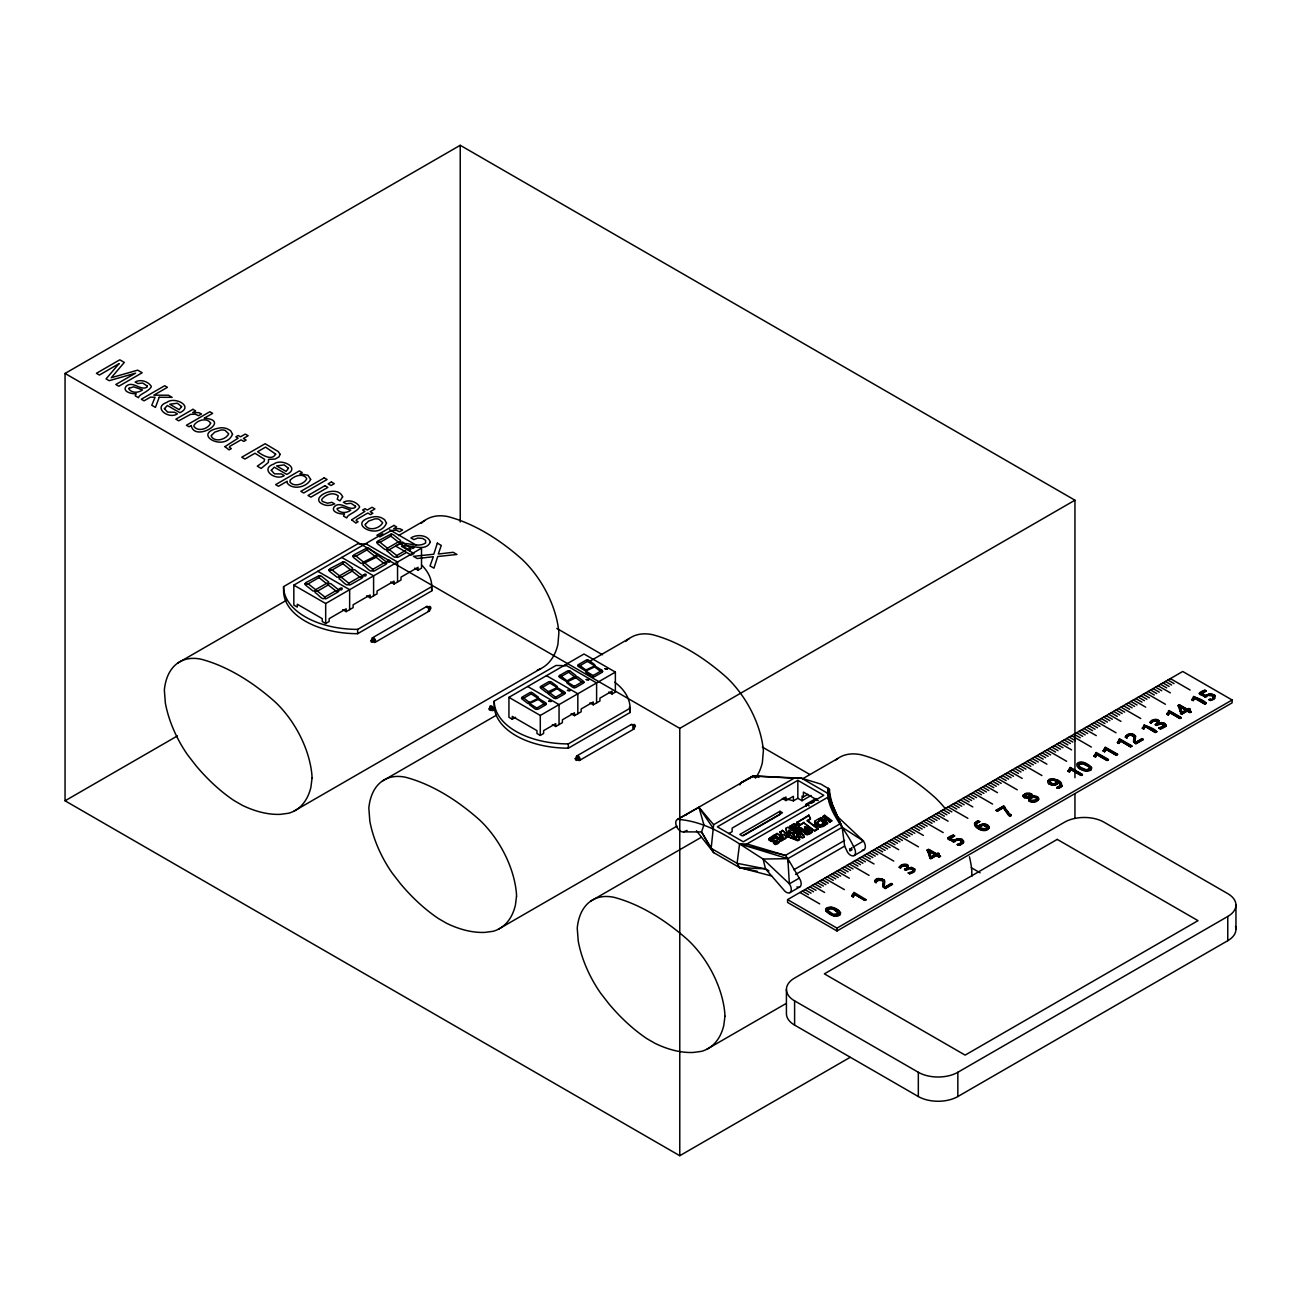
<?xml version="1.0" encoding="UTF-8"?>
<svg xmlns="http://www.w3.org/2000/svg" width="1301" height="1301" viewBox="0 0 1301 1301"><rect width="100%" height="100%" fill="white"/><g stroke="black" fill="none" stroke-linecap="round" stroke-linejoin="round"><path stroke-width="1.5" d="M804.977 830.184L807.417 830.965C811.45 828.818 807.742 834.331 806.539 831.55C799.481 830.233 810.084 826.444 804.977 830.184L807.319 831.632C812.328 830.022 805.547 835.616 804.75 830.949M971.847 876.354L971.782 870.727A75.116 43.372 60 0 0 969.44 856.774M907.171 866.84L906.716 866.157L906.992 867.865M874.63 881.753L876.093 882.875L876.809 880.631L876.126 881.899M1126.877 738.09L1125.414 736.968L1126.877 738.09C1126.032 735.195 1132.228 733.146 1133.903 736.626L1133.561 741.668L1135.887 743.83L1143.205 739.602L1141.985 738.61L1136.082 742.302L1141.985 738.903L1143.205 739.602M849.52 848.935C856.887 847.976 844.772 854.578 851.992 847.52M814.589 823.045L815.353 820.768L818.736 818.736L819.484 821.11C812.686 822.866 822.248 828.135 824.021 823.435L825.68 824.688C822.655 828.721 813.32 826.948 814.946 821.273M1049.5 781.95L1049.842 782.714L1049.5 781.657C1050.379 778.014 1058.152 780.21 1056.493 782.974L1053.338 784.178L1049.842 782.421M838.869 913.562C822.834 920.165 826.346 897.397 838.869 913.855L838.917 913.107M1078.448 764.923L1079.098 766.322L1079.277 763.622L1083.326 763.557L1088.742 766.468L1089.994 768.419M1136.082 742.302L1135.074 741.066L1135.578 736.187L1133.87 734.447L1129.675 733.731L1126.406 735.439M796.407 826.899L795.041 825.924L792.829 827.127L794.277 828.217L796.245 827.078L796.407 825.745L795.122 825.257L792.829 827.127M796.505 825.989L794.277 828.217M808.685 828.704L804.473 826.964L807.384 827.078L809.938 829.973C816.556 832.689 803.156 837.942 804.538 831.453L801.627 830.412L801.823 828.493L794.813 827.859L798.245 831.176L799.725 829.696L804.294 837.031L802.522 838.055L796.635 835.6L802.619 837.389L804.392 836.364M1079.098 766.045C1080.285 769.932 1091.604 771.965 1089.392 767.362M779.884 841.308C780.177 834.364 766.679 842.495 774.989 836.836L774.128 835.144C757.117 845.048 787.219 837.421 773.607 843.292L775.201 844.479C779.201 844.512 782.112 838.999 777.38 837.974M780.015 840.3L779.445 841.975M548.111 692.652L548.209 691.612L542.647 687.351L540.37 687.253A3.009 1.74 0 0 0 540.972 688.31L546.566 692.587L549.9 692.734L556.974 688.652L557.202 686.408L551.608 682.147A2.244 1.301 0 0 0 550.177 681.643L549.998 683.139L557.104 687.465M568.667 670.779L568.521 672.292L561.43 676.374L559.137 676.26L561.414 676.52L566.976 680.765L566.878 681.822L559.739 677.479A3.009 1.74 0 0 1 559.739 675.382M576.099 676.78L576.001 677.821L581.563 682.082L583.84 682.196M769.314 839.324L769.444 838.299M907.952 868.239L911.611 867.36L914.782 869.296L911.611 867.637L907.952 868.239L908.228 865.539C906.163 862.221 897.267 865.572 900.487 868.092L903.105 865.474L906.716 866.45M1158.736 723.437L1161.663 722.527L1164.395 723.486L1158.736 723.437L1159.012 720.754C1157.109 717.501 1147.547 720.64 1151.271 723.307L1151.466 722.478M531.41 692.474L531.231 693.97L538.321 698.442M568.944 670.796L568.765 672.292L574.326 676.553M587.71 659.965L587.532 661.461L594.638 665.787M979.799 821.451C971.766 824.623 980.612 823.305 978.515 820.703C967.228 824.265 984.857 835.6 988.939 828.021C989.41 821.5 978.124 824.867 978.905 825.891M988.939 828.021L989.004 827.143M768.956 870.857L765.476 868.857L737.098 863.311L711.159 848.333L701.564 831.957L683.675 831.859A6.993 4.033 60 0 1 676.748 826.802A6.993 4.033 60 0 1 677.658 819.337L698.946 807.336L713.631 824.688L711.159 848.333L713.631 852.61L739.57 867.588L771.607 875.963M769.395 839.698L769.867 837.649M769.59 840.072L769.493 839.031M769.916 840.462L769.688 839.421M770.338 840.82L770.013 839.795M771.086 841.292L770.436 840.17M771.867 838.657L771.737 839.698L774.989 836.836M771.948 839.909L772.095 838.478M771.9 841.601L771.184 840.625M772.631 841.747L777.591 839.958L773.607 843.292M773.184 839.291L774.811 838.364M774.892 837.502L774.128 835.144M783.397 839.747L779.966 836.445L783.478 839.08L781.608 840.771L774.567 835.486L777.039 833.453L782.828 836.559L779.917 832.412L782.389 830.363L789.333 836.315L782.389 830.363M775.201 844.479L779.819 840.999M774.567 835.486L777.039 833.453M777.169 841.227L777.413 839.763M777.413 841.048L777.591 839.958M781.608 840.771L783.478 839.08M784.031 834.705L787.544 837.34L785.202 835.584M792.163 830.331L793.236 829.696L792.065 830.997L787.934 827.16L785.885 828.347L787.219 833.795L789.658 834.575L792.033 832.591L796.033 838.299L791.61 836.462M779.868 837.096L784.568 839.064L786.455 837.372L784.113 834.039M786.455 837.372L784.568 839.064M787.219 833.795L785.885 828.347M788.634 830.77L790.276 832.022L788.634 830.77L789.138 832.673L788.715 830.119M799.725 829.696L796.554 832.136L789.528 826.851L794.423 823.663L798.44 825.176L798.456 827.745L798.798 825.777M799.643 839.096L797.871 840.121L788.357 836.885L797.773 840.788L799.643 839.096L796.732 834.949M789.658 834.575L792.033 832.591M796.114 837.633L790.227 835.193L787.544 837.34M789.528 826.851L793.903 823.777M796.033 838.299L793.203 833.469L794.976 832.445L800.863 834.9L796.358 833.713M793.724 832.233L794.895 830.949L793.724 832.233L794.895 833.112L793.805 831.567M796.245 827.078L796.407 825.745M803.872 822.899L800.066 825.094L796.814 822.655L808.864 815.077L810.393 819.142L807.27 820.931L818.101 829.062L814.702 831.03L803.872 822.899L814.702 831.03M796.732 823.988L797.757 824.558M796.554 832.136L798.342 830.51L794.813 827.859M798.44 825.176L798.733 827.029M800.066 825.094L803.969 822.232M794.716 828.526L800.684 829.16M804.441 832.12L801.53 831.079L801.4 828.997M802.506 828.721L798.586 826.981M803.953 829.322L803.904 830.737L803.79 829.485M804.408 832.624L804.538 831.453M804.522 833.095L804.506 831.957M804.815 833.534L804.62 832.429M803.66 830.347L805.449 828.461M805.254 833.941L804.896 832.868M807.27 820.931L810.474 818.475M804.88 830.851L806.701 829.81L806.311 828.461M805.709 834.234L805.352 833.29M806.197 834.461L805.807 833.583M806.441 832.51L806.539 831.55M806.701 829.81L806.766 828.867M810.393 819.142L808.864 815.077M807.205 834.673L811.987 831.583L810.035 829.306M808.49 829.794L808.555 828.233M809.303 832.038L809.482 830.835M811.71 832.559L812.003 830.9M814.735 823.647L814.67 822.378M814.621 822.476L815.353 820.768M815.06 824.265L814.816 822.98M815.581 824.883L815.158 823.598M816.28 825.485L815.678 824.216M816.947 823.273L819.581 820.443M817.077 823.549L817.109 821.972M817.272 826.119L816.377 824.818M817.597 824.151L817.174 822.882M818.736 818.736L819.484 821.11M817.776 826.379L817.37 825.452M824.59 823.452L818.947 819.223L820.703 817.597L823.305 820.28L820.703 817.597M818.101 829.062L807.368 820.28M818.329 826.59L817.874 825.712M818.671 824.85L817.695 823.484M819.158 825.078L818.768 824.183M819.516 826.883L818.427 825.924M819.614 825.241L819.256 824.411M820.053 825.322L824.118 822.785M820.118 826.932L825.777 824.021M823.305 820.28L825.615 818.947L822.915 816.93L824.671 815.304L831.713 820.589L829.957 822.216L826.216 818.671L829.957 822.216M824.671 815.304L822.915 816.93M825.013 820.866L827.712 822.899L825.989 824.509L827.615 823.566L824.915 821.533L826.655 819.923L826.216 818.671M825.615 818.947L823.013 816.264M824.915 821.533L826.655 819.923M1059.957 781.755C1062.819 782.747 1048.655 774.274 1047.728 782.064C1047.24 783.787 1054.282 787.316 1057.469 783.901L1057.843 781.738L1060.705 785.284L1059.73 783.397M883.07 883.721L882.728 885.282L883.119 881.411L881.265 879.834L876.809 880.923M863.457 850.106A6.993 4.033 60 0 0 863.457 841.048L842.17 827.306L827.485 793.187L832.152 803.579L828.33 788.373C824.574 809.612 845.666 828.379 853.586 846.756A6.993 4.033 60 0 1 854.497 855.277A6.993 4.033 60 0 1 847.569 852.334L844.642 846.122L842.17 827.306L827.485 793.187L801.546 778.209L753.263 775.981L741.863 782.259A6.993 4.033 60 0 0 739.976 784.942M1125.414 737.244L1125.837 735.732M372.736 639.376C374.119 637.067 375.875 643.117 373.224 640.791M429.054 606.868C430.42 604.575 432.176 610.576 429.525 608.283M854.497 894.242L864.758 900.438L866.124 899.658L864.758 900.162L854.497 894.242L853.163 896.926C849.878 895.625 855.684 891.527 851.781 896.129M1070.69 769.753L1070.414 770.664L1070.788 769.281L1081.05 775.201L1082.399 774.713L1081.05 775.494L1070.788 769.558M1096.776 754.352L1107.037 760.272L1108.403 759.768L1107.037 760.548L1096.776 754.629M1105.915 749.067L1116.177 754.987L1117.543 754.499L1116.177 755.279L1105.915 749.36M1120.112 741.505L1119.413 742.806L1120.21 740.741L1130.471 746.66L1131.837 746.172L1130.471 746.953L1120.21 740.741M1145.108 726.365L1155.369 732.577L1156.719 731.796L1155.369 732.3L1145.108 726.365L1144.734 727.747M1169.518 712.379L1179.779 718.575L1181.129 717.794L1179.779 718.298L1169.518 712.379L1168.168 715.062L1166.802 713.973L1167.42 713.241L1166.802 713.973M1194.578 697.921L1204.824 703.857L1206.19 703.353L1204.824 704.134L1194.578 698.214M801.156 830.217L801.741 829.16L800.587 829.827M853.277 893.706L853.976 892.372L866.124 899.658M1070.414 770.371L1069.438 771.965L1068.072 771.168L1070.268 767.411L1082.399 774.42M1096.678 754.824L1095.442 757.036L1094.06 756.239L1096.255 752.482L1108.403 759.491M1095.751 752.775L1095.556 753.523M1105.817 749.539L1104.582 751.75L1103.199 750.953L1105.395 747.197L1117.543 754.206M1104.338 749.1L1104.891 747.49M1119.413 742.513L1118.876 743.424L1117.494 742.627L1119.689 738.87L1131.837 745.88M1118.616 740.773L1119.169 739.163M1143.888 725.828C1141.936 724.218 1153.987 727.909 1156.719 731.504M1181.129 717.518L1168.997 710.509L1167.42 713.517M1193.342 697.385C1191.391 695.775 1203.441 699.466 1206.19 703.06M825.615 909.789C824.964 911.367 835.014 919.661 839.926 914.814L840.462 912.489L840.413 913.904M1023.139 795.968L1023.562 794.716L1023.188 796.179M1091.669 768.257L1091.002 769.85C1085.408 773.932 1074.089 766.972 1077.374 763.492C1081.879 758.532 1091.653 766.94 1091.539 767.525M963.586 842.332L960.171 845.13L957.341 844.674L961.569 842.625L961.309 840.641L961.569 842.918L957.341 844.674M1038.588 799.578C1040.393 794.472 1022.781 794.781 1037.954 797.399C1040.686 801.888 1031.254 803.823 1028.782 800.749L1028.636 798.017L1024.359 797.48L1028.636 798.017M1031.969 796.375L1031.709 794.147L1029.579 793.09L1026.229 793.171L1023.562 794.992M974.693 823.078L974.449 823.907M980.027 827.241L981.003 825.582L983.426 825.013L987.264 827.534L984.483 829.42L980.287 827.68M1060.526 785.853L1056.754 787.772L1060.705 784.991M1024.977 795.627L1027.79 793.984L1030.603 795.919L1026.782 797.399L1025.172 795.025M914.863 871.019L914.782 869.003M1158.996 728.007L1160.459 728.853C1169.697 723.698 1166.623 726.413 1160.459 729.129L1158.996 728.007L1164.053 725.47M1056.754 787.772L1059.339 788.146L1062.12 786.129L1061.079 782.405M913.107 869.8L910.472 868.596L905.724 870.288L904.569 869.328L905.724 869.995C908.927 864.775 914.375 872.077 913.269 869.881M1158.996 728.3C1168.054 728.235 1161.712 719.746 1156.508 725.21L1155.353 724.543L1156.508 725.486L1161.256 723.811L1164.053 725.373M1029.888 798.781C1043.971 791.61 1031.823 808.523 1030.132 798.05M1068.072 771.168L1069.568 768.745M1193.228 700.605L1191.846 699.531L1193.228 700.605L1194.464 698.393M1155.353 724.836L1157.955 722.413M974.547 825.045C976.531 828.526 985.41 833.063 988.939 827.729M1058.51 780.535L1052.379 779.023L1047.825 781.185M874.744 881.411C875.931 874.418 888.469 882.728 883.086 879.525M899.17 867.344L901.186 865.393M1149.954 722.543L1154.345 719.762L1159.012 720.754M1094.06 756.239L1095.198 754.661M1144.311 728.137L1143.758 729.048L1142.392 728.267L1143.514 726.397M1192.984 697.954L1191.846 699.824M1213.443 697.303L1212.792 698.393M853.163 896.926L854.123 895.625M1104.582 751.75L1105.541 750.449M1168.168 715.062L1169.144 713.761M1193.228 700.328L1194.188 699.304M1078.48 764.728L1082.351 763.589L1088.742 766.468M1028.782 800.749L1034.165 801.839L1038.588 799.286M1079.797 766.956L1086.124 769.785L1089.962 768.598M1214.825 698.295L1214.207 698.881L1215.297 696.198M907.952 867.946L908.553 867.377M1158.736 723.161L1159.337 722.592M1133.903 736.626L1130.341 735.032L1127.154 736.447M974.693 823.37L977.393 821.354L979.799 821.728M825.793 909.383L826.281 908.456C830.851 904.894 838.625 909.057 840.462 912.765M978.905 826.168C981.328 823.078 987.67 823.582 989.004 827.436M1056.754 787.479L1058.055 788.243L1062.12 786.129M1103.199 750.953L1103.817 750.222M1117.494 742.627L1118.112 741.895M1142.392 728.267L1143.01 727.519M1155.353 724.543L1157.776 723.08M1095.442 757.036L1095.979 756.401M1056.526 781.299L1052.932 780.08L1049.679 780.925M769.509 838.625L774.03 835.795M986.89 826.509L983.426 825.289L980.255 826.233M1030.132 798.342L1032.718 797.123L1036.198 797.741M1030.929 800.457L1036.523 799.822M882.306 878.858L878.045 878.988L875.053 880.533M1151.775 722.283L1154.963 720.494L1157.955 722.348M957.341 844.398L958.788 845.227L963.195 843.211M908.212 873.085C916.18 871.898 906.244 871.67 909.659 873.93L914.457 871.328M1025.204 796.505L1030.408 796.521M1050.216 783.088L1053.338 783.901L1056.493 782.974M1025.172 795.301L1027.79 794.277L1030.392 795.025M911.903 872.044L912.863 871.019M838.917 913.383L833.29 909.204L827.664 908.976M827.355 910.18L833.063 914.148L838.608 914.278M825.761 910.814L833.551 915.579L839.926 914.814M1079.163 768.306L1085.912 770.859L1091.002 769.85M839.291 910.911L831.42 907.415L826.281 908.456M1091.539 767.801L1083.782 762.711L1077.374 763.492M1048.736 783.804L1053.159 785.023L1057.469 783.901M904.569 869.621L906.651 867.978M981.035 828.607L986.792 828.607M953.389 842.121C961.406 840.706 937.501 840.771 953.324 834.998L954.544 835.99L950.234 838.478L953.487 840.641L957.455 838.917L962.122 839.454L957.455 838.641L953.487 840.641M1205.002 697.206C1213.02 695.775 1189.114 695.84 1204.937 690.083L1206.157 691.075L1201.848 693.563L1205.1 695.71L1210.06 693.905L1214.483 695.043L1210.06 693.612L1205.1 695.71M905.236 865.409L901.43 866.352M1157.809 721.713C1159.028 722.575 1153.271 719.404 1152.214 721.567M1208.971 699.759C1215.524 698.686 1206.125 698.8 1210.402 700.588L1214.207 698.604M908.212 872.792L909.659 873.638L913.839 872.19M850.138 1057.339L679.773 1155.711L65.05 800.798L65.05 373.452L460.229 145.289L1074.951 500.202L1074.951 777.673M421.833 565.236A74.092 42.77 0 0 1 431.753 586.621L431.753 590.898L357.661 633.685A74.092 42.77 0 0 1 283.585 590.898L283.585 586.621L357.661 543.851A74.092 42.77 0 0 1 367.337 544.225M342.732 609.649L346.18 611.649L346.18 608.803L329.153 618.642L329.153 621.488L325.689 623.488L322.225 621.488L322.225 618.642L297.295 604.233L297.295 607.079L293.831 605.095L293.831 585.125L382.803 533.752M177.83 663.006L286.431 600.314M398.529 535.605L424.793 520.433M405.619 550.421L396.935 555.429L397.049 557.365A3.789 2.179 0 0 0 398.35 557.072L406.107 552.697M293.831 585.125L325.689 603.518L421.508 548.193L421.508 568.163L418.044 570.163L414.596 568.163M346.18 611.649L353.108 607.648L353.108 604.802L370.135 594.964L370.135 597.826L366.687 595.825M370.135 597.826L377.062 593.825L377.062 590.979L394.089 581.14L394.089 583.986L390.642 581.986M394.089 583.986L401.017 580.002L401.017 577.14L418.044 567.301L418.044 570.163M283.585 586.621A74.092 42.77 0 0 0 357.661 629.391L431.753 586.621M65.05 800.798L177.456 735.894M372.411 637.832L426.744 606.461M375.03 642.369L429.363 610.998M293.88 811.19L540.842 668.616M614.755 682.212A74.092 42.77 0 0 1 630.058 708.248L630.058 712.525L568.326 748.173A74.092 42.77 0 0 1 494.234 705.386L494.234 701.109L555.982 665.478A74.092 42.77 0 0 1 565.642 665.836M515.603 717.306L512.269 719.225L508.935 717.306L508.935 697.336L584.003 653.996L615.373 672.097L615.373 692.067L612.039 693.986L608.705 692.067M559.706 675.414L566.862 671.3A2.13 1.236 0 0 1 570.293 671.283M382.315 781.072L496.169 715.339M590.735 660.729L629.277 638.482M508.935 697.336L540.289 715.452L615.373 672.097M512.269 719.225L512.269 716.379L536.955 730.625L536.955 733.488L540.289 735.407L543.623 733.488L543.623 730.625L555.722 723.649L555.722 726.495L552.388 724.576M555.722 726.495L562.39 722.64L562.39 719.795L574.489 712.802L574.489 715.664L571.155 713.729M574.489 715.664L581.157 711.81L581.157 708.964L593.272 701.971L593.272 704.817L589.938 702.898M593.272 704.817L599.94 700.979L599.94 698.117L612.039 691.14L612.039 693.986M494.234 701.109A74.092 42.77 0 0 0 568.326 743.896L630.058 708.248M576.896 755.881L631.229 724.511M579.514 760.418L633.847 729.048M65.05 373.452L679.773 728.365L1074.951 500.202M498.364 929.239L677.008 826.102M713.631 824.688L794.147 778.209L801.546 778.209L820.915 784.096L829.583 789.3L829.583 797.415M797.838 780.356L717.339 826.834L743.261 841.796L823.777 795.318L797.838 780.356L797.838 798.294L793.399 800.847L783.722 798.18M590.719 901.121L701.076 837.421M802.652 778.762L837.681 758.548M728.706 833.648L732.154 831.648L732.154 828.087L785.999 797.009L785.999 800.57L782.291 798.424M785.999 800.57L793.399 796.293L793.399 800.847M797.838 798.294L802.05 800.717L802.05 796.147L803.4 796.928L807.84 794.374M779.966 811.287L739.862 834.445L742.334 835.876L782.438 812.718L779.966 811.287L779.966 814.507L743.343 835.649M802.05 800.717L811.125 795.464M806.181 806.327L806.181 804.164L816.003 798.505M811.092 803.481L814.361 801.595M757.166 871.263L739.57 867.588L737.098 863.311L739.57 843.942L746.969 843.942L827.485 797.464L842.17 827.306L787.837 858.676L763.118 859.034C736.382 842.43 710.313 821.679 677.658 819.337L753.263 775.981L794.147 778.209M779.917 832.412L782.291 831.03M796.814 822.655L808.767 815.743M787.642 836.689L788.455 836.218M818.947 819.223L820.606 818.264M823.403 819.63L825.712 818.296M814.784 830.363L818.183 828.395M830.038 821.549L831.713 820.589M839.73 824.037L785.397 855.408L739.57 843.942L787.837 858.676L799.253 878.126A6.993 4.033 60 0 1 801.009 885.135A6.993 4.033 60 0 1 796.879 886.94M793.821 869.767L844.642 840.413M795.578 874.451L844.642 846.122M799.253 878.126L789.365 883.834A6.993 4.033 60 0 1 790.276 892.356A6.993 4.033 60 0 1 783.348 889.412L765.476 868.857L763.118 859.034L789.365 883.834L787.837 858.676L785.397 855.408L746.969 843.942M853.586 846.756L863.457 841.048L837.193 816.264M789.853 892.665L799.741 886.957M854.058 855.603L863.945 849.895M787.593 899.609L1182.723 671.479L1232.112 699.987L1232.112 702.849L836.982 930.979L787.593 902.455L787.593 899.609L836.982 928.117L1232.112 699.987M928.068 852.122L927.141 850.106L928.589 849.277L936.444 853.798L937.956 852.919C941.582 853.798 935.012 855.749 939.208 853.635M996.192 810.247L997.412 810.962L1003.38 807.514L997.412 811.239L996.192 810.247L1003.738 805.888L1008.08 812.361M927.141 850.399L928.589 849.553L936.444 854.09L939.208 853.928M947.827 838.462L953.324 835.291L954.544 835.99M996.192 810.539L1003.738 806.181L1005.055 807.401M1082.399 774.713L1069.747 767.704M1095.751 753.051L1108.403 759.768M1104.891 747.782L1117.543 754.499M1119.169 739.456L1131.837 746.172M1156.719 731.796L1144.067 724.803M1181.129 717.794L1168.477 710.801M1190.057 709.419L1187.293 709.582L1179.438 705.061L1177.99 705.614L1179.438 704.768L1187.293 709.305L1188.805 708.427C1192.432 709.305 1185.861 711.257 1190.057 709.143M1206.19 703.353L1193.537 696.36M1199.441 693.531L1204.937 690.359L1206.157 691.075M950.234 838.478L954.544 835.714M1201.848 693.563L1206.157 690.782M904.569 869.328L905.512 869.084M935.094 854.578L931.044 857.196L935.094 854.578L929.288 851.228L935.094 854.871M1181.893 712.704L1185.943 710.086L1181.893 712.704L1180.137 706.719L1185.943 710.086M929.581 858.123L930.752 858.514L936.346 855.294L939.127 856.904L940.477 856.139L939.127 857.196L936.346 855.586L930.752 858.806L929.272 855.847M1180.43 713.631L1181.601 714.021L1187.195 710.801L1189.976 712.411L1191.326 711.631L1189.976 712.688L1187.195 711.078L1181.601 714.298L1180.121 711.354M891.201 883.395L885.298 887.103L891.201 883.688L892.421 884.387L891.201 883.688M1009.869 816.361L1011.316 815.223L1009.869 816.361L1008.161 814.833L1003.38 807.807M892.421 884.387L885.103 888.616L882.777 886.453L885.103 888.339L892.421 884.095M1133.561 741.668L1135.887 743.538L1143.205 739.31M706.768 1049.305L785.576 1003.803M794.602 1000.859L918.327 1072.284A27.939 16.132 0 0 0 957.845 1072.284L1227.77 916.457A27.939 16.132 0 0 0 1227.77 893.641L1104.045 822.199A27.939 16.132 0 0 0 1064.527 822.199L794.602 978.043A27.939 16.132 0 0 0 794.602 1000.859L794.602 1025.09L918.327 1096.532A27.939 16.132 0 0 0 957.845 1096.532L1227.77 940.688A27.939 16.132 0 0 0 1235.527 926.475M789.219 832.022L790.374 831.355M741.863 782.259L753.263 775.981L758.971 777.38M1206.905 695.986C1208.58 694.002 1213.8 694.327 1213.443 697.58L1213.54 697.173M955.292 840.901L958.219 839.698L961.309 840.934M1135.578 736.187L1132.244 734.089L1127.284 734.577M1031.709 794.147L1024.668 793.805M1208.971 699.466L1210.402 700.296L1213.361 699.45M427.346 607.518L428.842 608.478L428.647 609.974M882.631 880.696L877.476 880.127M683.675 831.859L687.123 830.428M1213.28 696.1L1207.653 695.319M960.805 840.3L956.04 840.251M908.228 865.539L901.951 864.726M632.904 728.056L632.904 725.942M400.236 541.899L398.106 541.866L390.967 536.223L391.877 534.174A2.7 1.561 0 0 1 393.357 534.76L400.529 540.435L399.911 543.558L389.487 549.575L387.356 549.542M400.204 542.094L398.073 542.062L387.649 548.079L387.015 551.201C388.95 551.396 395.846 561.333 396.594 555.429L389.454 549.77L387.308 549.738M376.282 555.738L363.695 561.918L363.06 565.041C364.996 565.236 371.891 575.156 372.639 569.253L365.5 563.609M363.353 563.577L375.956 557.397L376.574 554.275L369.403 548.599A2.7 1.561 0 0 0 367.923 548.014L367.012 550.047L374.151 555.706M352.327 569.562L350.197 569.529L343.057 563.886L343.968 561.837A2.7 1.561 0 0 1 345.448 562.422L352.62 568.098L352.002 571.22L341.578 577.237L339.447 577.205M352.295 569.757L350.164 569.724L339.74 575.741L339.106 578.864C341.041 579.059 347.936 588.979 348.684 583.092L341.545 577.433L339.398 577.4M328.372 583.385L326.242 583.368L319.103 577.709L320.013 575.66A2.7 1.561 0 0 1 321.493 576.245L328.665 581.937L328.047 585.06L317.623 591.061L315.493 591.044M328.34 583.596L326.209 583.564L315.785 589.581L315.151 592.703C317.086 592.882 323.982 602.818 324.73 596.915L317.59 591.272L315.444 591.239M407.359 549.412L410.514 549.477A4.472 2.586 0 0 1 409.604 550.665M743.326 867.702L739.57 867.588L765.476 868.857M536.776 709.387L536.825 709.387A2.456 1.415 0 0 0 538.598 708.98L545.737 704.849A2.862 1.659 0 0 0 546.29 704.02L544.029 703.743L538.468 699.499L538.565 698.458L545.704 702.8A3.009 1.74 0 0 1 546.306 703.841M594.622 665.933L586.003 669.95L585.775 672.178L591.37 676.455A2.586 1.496 0 0 0 592.817 676.862L592.98 675.463L585.873 671.137M577.904 665.575L580.181 665.689L585.743 669.934L585.645 670.991L578.506 666.632A3.009 1.74 0 0 1 578.506 664.535L585.629 660.453A2.13 1.236 0 0 1 589.077 660.453L594.752 664.746L594.524 666.974L585.889 670.991M567.122 681.838L575.758 677.821L575.969 675.577L570.391 671.3M567.106 681.968L574.213 686.294L574.066 687.709A2.586 1.496 0 0 1 572.586 687.286L567.008 683.025L567.236 680.781L574.31 676.699L577.644 676.862L583.238 681.122A2.862 1.659 0 0 1 583.271 683.171L576.132 687.302A2.456 1.415 0 0 1 574.375 687.725L574.457 686.31L581.547 682.228L583.84 682.342M557.088 687.611L548.453 691.628L548.241 693.856L553.819 698.133A2.586 1.496 0 0 0 555.267 698.539L555.446 697.141L549.884 692.88M538.338 698.295L529.686 702.459L529.458 704.687L535.053 708.964A2.586 1.496 0 0 0 536.5 709.37L536.923 707.988L544.013 703.89L546.29 704.02M587.369 659.949L587.288 661.445L580.197 665.543L577.92 665.413M531.068 692.457L530.971 693.953L523.896 698.052L521.603 697.921A2.862 1.659 0 0 1 522.173 697.092L529.328 692.961A2.13 1.236 0 0 1 532.76 692.961L538.435 697.255L538.207 699.483L529.588 703.499L536.679 707.972M755.491 777.347L751.75 776.551A6.993 4.033 60 0 0 749.978 778.583M787.3 833.128L789.756 833.908M776.941 834.12L781.348 835.958M779.966 836.445L784.666 838.397M1170.363 678.602L1190.122 690.018M1167.908 680.033L1174.071 683.594M1165.436 681.464L1171.599 685.025M1162.964 682.879L1169.127 686.456M1160.492 684.31L1166.672 687.871M1158.02 685.741L1170.363 692.864M1155.548 687.156L1161.728 690.733M1153.076 688.587L1159.256 692.148M1188.529 710.021L1191.326 711.631M1188.529 710.313L1191.326 711.923M1150.621 690.018L1156.784 693.579M1185.943 710.362L1180.137 706.719M1148.149 691.433L1154.312 695.01M1145.677 692.864L1165.436 704.28M1143.205 694.295L1149.385 697.856M1140.733 695.71L1146.913 699.288M1138.261 697.141L1144.441 700.702M1135.789 698.572L1141.969 702.133M1133.334 699.987L1145.677 707.126M1130.862 701.418L1137.025 704.979M1128.39 702.849L1134.553 706.41M1125.918 704.28L1132.098 707.842M1123.446 705.695L1129.626 709.256M1149.954 722.266L1151.271 723.307M1120.974 707.126L1140.733 718.526M1118.502 708.557L1124.682 712.119M1116.047 709.972L1122.21 713.533M1113.575 711.403L1119.738 714.965M1142.392 727.975L1143.758 729.048M1111.103 712.834L1117.266 716.396M1108.631 714.249L1120.974 721.388M1106.159 715.68L1112.339 719.242M1103.687 717.111L1109.867 720.673M1101.215 718.526L1107.395 722.088M1098.76 719.957L1104.923 723.519M1096.288 721.388L1116.047 732.788M1093.816 722.803L1099.979 726.365M1091.344 724.234L1097.524 727.796M1088.872 725.665L1095.052 729.227M1117.494 742.351L1118.876 743.424M1086.4 727.08L1092.58 730.642M1083.928 728.511L1096.288 735.634M1081.473 729.942L1087.636 733.504M1079.001 731.357L1085.164 734.919M1076.529 732.788L1082.692 736.35M1103.199 750.677L1104.582 751.474M1074.057 734.219L1080.237 737.781M1071.585 735.634L1091.344 747.05M1069.113 737.065L1075.293 740.627M1066.641 738.496L1072.821 742.058M1094.06 755.946L1095.442 756.743M1064.185 739.911L1070.349 743.489M1061.714 741.342L1067.877 744.904M1059.242 742.773L1071.585 749.896M1056.77 744.188L1062.95 747.766M1054.298 745.619L1060.478 749.181M1051.826 747.05L1058.006 750.612M1049.354 748.465L1055.534 752.043M1046.898 749.896L1066.641 761.296M1044.427 751.327L1050.59 754.889M1041.955 752.742L1048.118 756.32M1039.483 754.173L1045.662 757.735M1068.072 770.891L1069.438 771.965M1037.011 755.605L1043.191 759.166M1034.539 757.019L1046.898 764.159M1032.067 758.45L1038.247 762.012M1029.611 759.882L1035.775 763.443M1027.139 761.296L1033.303 764.874M1024.668 762.728L1030.831 766.289M1022.196 764.159L1041.955 775.559M1019.724 765.573L1025.904 769.151M1017.252 767.005L1023.432 770.566M1014.78 768.436L1020.96 771.997M1012.324 769.85L1018.488 773.428M1009.852 771.282L1022.196 778.421M1007.381 772.713L1013.544 776.274M1004.909 774.128L1011.088 777.705M1002.437 775.559L1008.617 779.12M999.965 776.99L1006.145 780.551M997.493 778.421L1017.252 789.821M995.037 779.836L1001.201 783.397M992.565 781.267L998.729 784.828M990.094 782.698L996.257 786.259M987.622 784.113L993.801 787.674M985.15 785.544L997.493 792.667M982.678 786.975L988.858 790.536M980.206 788.39L986.386 791.951M977.75 789.821L983.914 793.382M975.278 791.252L981.442 794.813M972.806 792.667L992.565 804.083M970.335 794.098L976.514 797.659M967.863 795.529L974.042 799.09M965.391 796.944L971.571 800.505M962.919 798.375L969.099 801.936M960.463 799.806L972.806 806.929M957.991 801.221L964.155 804.782M955.519 802.652L961.699 806.213M953.048 804.083L959.227 807.645M950.576 805.498L956.755 809.059M948.104 806.929L967.863 818.329M945.632 808.36L951.812 811.922M943.176 809.775L949.34 813.353M940.704 811.206L946.868 814.768M938.232 812.637L944.412 816.199M935.761 814.052L948.104 821.191M933.289 815.483L939.468 819.045M930.817 816.914L936.996 820.476M928.345 818.329L934.525 821.907M925.889 819.76L932.053 823.322M923.417 821.191L943.176 832.591M920.945 822.606L927.125 826.184M918.473 824.037L924.653 827.599M916.002 825.468L922.181 829.03M913.53 826.883L919.709 830.461M911.058 828.314L923.417 835.437M389.649 529.8L416.483 545.298M908.602 829.745L914.766 833.307M556.828 628.416L602.493 654.777M762.321 747.05L809.742 774.437M971.327 867.718L980.108 872.792M906.13 831.16L912.294 834.738M903.658 832.591L909.838 836.153M937.679 854.513L940.477 856.139M937.679 854.806L940.477 856.416M901.186 834.022L907.366 837.584M898.715 835.437L918.473 846.853M896.243 836.868L902.422 840.43M893.771 838.299L899.95 841.861M891.315 839.714L897.479 843.292M818.215 800.635L803.4 792.081L803.4 796.928M888.843 841.145L895.007 844.707M886.371 842.576L898.715 849.699M365.695 543.639L397.553 562.032L397.553 581.986M883.899 843.991L890.079 847.569M881.428 845.422L887.607 848.984M565.236 664.827L596.606 682.944L596.606 702.898M806.181 804.164L809.141 805.888M878.956 846.853L885.135 850.415M876.484 848.285L882.663 851.846M874.028 849.699L893.771 861.116M871.556 851.13L877.72 854.692M899.17 867.051L900.487 868.092M869.084 852.562L875.264 856.123M866.612 853.976L872.792 857.538M864.14 855.408L870.32 858.969M861.669 856.839L874.028 863.962M341.74 557.462L373.598 575.855L373.598 595.825M546.469 675.658L577.823 693.775L577.823 713.729M859.197 858.253L865.376 861.815M856.741 859.685L862.905 863.246M854.269 861.116L860.433 864.677M851.797 862.53L857.977 866.092M849.325 863.962L869.084 875.362M846.853 865.393L853.033 868.954M844.382 866.808L850.561 870.369M527.702 686.505L559.056 704.605L559.056 724.576M841.91 868.239L848.089 871.8M839.454 869.67L845.617 873.231M317.786 571.302L349.644 589.695L349.644 609.649M836.982 871.085L849.325 878.224M834.51 872.516L840.69 876.077M832.038 873.947L838.218 877.508M829.566 875.362L835.746 878.923M827.094 876.793L833.274 880.354M824.623 878.224L844.382 889.624M851.781 895.836L853.163 896.633M822.167 879.639L828.33 883.216M819.695 881.07L825.859 884.631M817.223 882.501L823.403 886.062M814.751 883.916L820.931 887.493M812.279 885.347L824.623 892.47M809.807 886.778L815.987 890.339M807.336 888.193L813.515 891.77M804.88 889.624L811.043 893.185M802.408 891.055L808.572 894.616M799.936 892.47L819.695 903.886M1057.843 781.738L1058.916 782.438M976.531 825.468L978.889 827.452L976.14 823.923M1201.848 693.27L1205.1 695.433M1199.441 693.254L1205.002 696.913M950.234 838.202L953.487 840.348M947.827 838.169L953.389 841.845M962.122 839.454L962.87 840.251M1164.395 723.193L1165.81 725.064L1165.094 723.974M1024.359 797.773L1023.399 796.651M825.989 817.028L831.632 821.256M819.045 818.557L826.086 823.842M796.895 821.988L800.164 824.427M792.927 826.46L794.374 827.55M789.609 826.2L796.651 831.485M793.155 830.363L794.797 831.599M791.935 833.258L793.106 834.136M774.664 834.819L781.706 840.104M773.705 842.625L775.298 843.812M602.005 670.291L594.866 665.949L594.768 666.99L600.33 671.251L602.623 671.349L600.314 671.381L593.24 675.479L593.142 676.878A2.456 1.415 0 0 0 594.899 676.471L602.038 672.341A2.862 1.659 0 0 0 602.021 670.34M1135.074 741.066L1136.082 742.025M885.298 887.103L884.29 885.851L884.794 880.972M634.254 726.592C637.132 728.056 633.88 722.088 633.554 725.389M577.953 759.101C580.831 760.565 577.546 754.596 577.254 757.898M490.038 708.427C486.249 707.809 492.721 713.208 490.038 708.427A2.618 1.512 60 0 1 491.436 705.955A2.618 1.512 60 0 1 493.583 709.663A2.618 1.512 60 0 1 490.835 709.565M1009.576 813.727L1011.316 815.516M1009.869 816.069L1003.38 807.514M1214.483 695.043L1215.004 695.889M1009.576 814.003L1006.828 810.377M696.458 830.721L713.631 852.61L701.564 831.957L703.922 824.85L698.946 807.336L713.631 828.965M491.16 708.801C494.478 711.533 490.949 704.183 490.916 708.329M796.635 835.6L799.562 839.763M799.643 830.363L804.294 837.031M800.863 834.9L797.952 830.737L799.806 834.169M779.998 831.746L782.926 835.909M1177.99 705.614L1178.917 707.63M927.141 850.106L928.768 854.09M963.39 840.527L963.748 842.007M929.288 851.228L930.052 853.31M1178.917 707.337L1179.617 709.582M826.119 819.337L826.558 820.589M1180.901 708.525L1181.893 712.411M930.052 853.017L931.044 857.196M1179.617 709.305L1180.121 711.631M928.768 853.798L929.272 856.139M978.759 826.509L978.889 827.452M787.837 858.676L788.552 862.417M1165.81 724.771L1165.842 725.649M882.728 884.989L882.777 886.453M1235.95 905.041L1235.95 929.288M1227.77 916.457L1227.77 940.688M1164.053 725.747L1163.891 724.738M1089.815 767.623L1089.962 768.891M1074.951 793.87L1074.951 818.183M1023.269 795.187L1023.188 796.456M961.878 841.405L961.569 842.918M957.845 1072.284L957.845 1096.532M918.327 1072.284L918.327 1096.532M913.107 869.523L913.139 870.922M836.982 928.117L836.982 930.979M828.33 788.373L828.33 792.228M815.938 799.042L815.938 800.473M786.422 989.459L786.422 1013.69A27.939 16.132 0 0 0 794.602 1025.09M679.773 728.365L679.773 1155.711M568.326 743.896L568.326 748.173M540.289 715.452L540.289 735.407M460.229 145.289L460.229 522.01M357.661 629.391L357.661 633.685M325.689 603.518L325.689 623.488M862.921 850.203A6.993 4.033 60 0 1 862.335 850.203M685.985 815.077A6.993 4.033 60 0 1 687.53 813.629M945.258 808.572A75.116 43.372 60 0 0 935.029 797.497A199.947 115.431 60 0 0 860.937 754.726A75.116 43.372 60 0 0 835.275 760.435M431.477 587.174A74.092 42.77 0 0 1 431.753 590.898M372.411 640.856A2.618 1.512 60 0 1 373.094 637.718A2.618 1.512 60 0 1 375.566 641.344A2.618 1.512 60 0 1 372.802 641.409M426.452 606.738A2.618 1.512 60 0 1 429.655 608.575A2.618 1.512 60 0 1 428.045 610.868M421.264 523.392A75.116 43.372 60 0 1 448.048 516.627A199.947 115.431 60 0 1 522.14 559.397A75.116 43.372 60 0 1 558.893 632.628L557.885 644.532A83.931 48.462 60 0 1 537.362 670.096M630.741 725.194A2.618 1.512 60 0 1 633.847 726.023A2.618 1.512 60 0 1 633.018 729.129M629.424 706.947A74.092 42.77 0 0 1 630.058 712.525M625.748 641.442A75.116 43.372 60 0 1 652.533 634.677A199.947 115.431 60 0 1 726.625 677.447A75.116 43.372 60 0 1 763.378 750.677L762.37 762.581A83.931 48.462 60 0 1 755.409 778.112M342.635 496.836L339.984 500.869L337.203 499.259L338.26 495.941C333.463 491.583 325.315 494.51 321.932 499.226A4.976 2.862 0 0 0 322.615 501.519L327.494 503.211L331.918 502.316L334.699 503.926L330.942 505.13A8.261 4.781 0 0 1 325.657 505.211C304.776 499.503 337.089 482.638 342.635 496.836M224.927 446.633L229.074 449.902L231.334 448.601L229.35 447.3L229.935 446.259L241.059 439.836L243.775 441.413L246.117 440.063L243.401 438.486L248.149 435.737L245.255 434.079L240.506 436.811L238.197 435.493L235.855 436.843L238.164 438.161L224.927 446.633M351.709 519.831L355.856 523.083L358.1 521.782L356.116 520.498L356.702 519.457L367.825 513.033L370.557 514.611L372.883 513.261L370.167 511.683L374.932 508.935L372.037 507.26L367.272 510.008L364.963 508.675L362.621 510.025L364.93 511.358L351.709 519.831M312.061 778.144L310.939 787.105A83.931 48.462 60 0 1 288.594 813.239L280.382 814.345A137.662 79.475 60 0 1 242.149 805.238L234.131 800.619A137.662 79.475 60 0 1 195.898 765.573L187.686 754.987A83.931 48.462 60 0 1 165.357 703.06L164.349 690.002A75.116 43.372 60 0 1 201.102 659.2A199.947 115.431 60 0 1 275.178 701.971A75.116 43.372 60 0 1 311.931 775.201L312.061 778.144M516.546 896.194L515.407 905.154A83.931 48.462 60 0 1 493.079 931.305L484.866 932.394A137.662 79.475 60 0 1 446.633 923.303L438.616 918.669A137.662 79.475 60 0 1 400.383 883.623L392.17 873.036A83.931 48.462 60 0 1 369.826 821.11L368.834 808.051A75.116 43.372 60 0 1 405.57 777.25A199.947 115.431 60 0 1 479.662 820.02A75.116 43.372 60 0 1 516.416 893.25L516.546 896.194M724.95 1016.244L723.828 1025.221A83.931 48.462 60 0 1 701.483 1051.354L693.27 1052.46A137.662 79.475 60 0 1 655.037 1043.353L647.02 1038.735A137.662 79.475 60 0 1 608.787 1003.689L600.574 993.086A83.931 48.462 60 0 1 578.246 941.16L577.237 928.101A75.116 43.372 60 0 1 613.991 897.316A199.947 115.431 60 0 1 688.066 940.086A75.116 43.372 60 0 1 724.82 1013.316L724.95 1016.244M164.446 408.612L167.585 412.124L174.562 412.254L177.375 413.881C168.675 419.751 152.266 407.294 167 402.334C174.415 396.252 194.191 406.14 179.88 412.71L167.39 405.505L164.446 408.612M271.307 470.311L274.446 473.824L281.423 473.954L284.236 475.581C275.536 481.435 259.127 468.994 273.861 464.034C281.276 457.936 301.035 467.823 286.74 474.41L274.251 467.189L271.307 470.311M987.264 827.257L987.085 828.265L987.264 827.257M370.769 640.515C371.842 645.345 374.021 638.986 370.769 640.515M575.253 758.581C576.343 763.427 578.441 757.003 575.253 758.581M147.224 386.055L147.159 386.999C140.866 391.568 132.686 379.925 125.986 386.413C121.92 391.78 132.393 394.284 136.215 393.683L135.223 395.829L138.491 397.699C139.044 394.089 147.924 392.268 151.29 386.917L151.127 386.072C147.777 381.258 140.443 378.965 135.174 382.022L137.841 383.551L142.687 383.014L147.224 386.055M355.515 506.3L355.433 507.244C349.156 511.813 340.976 500.186 334.276 506.674C330.21 512.041 340.667 514.529 344.505 513.928L343.513 516.09L346.782 517.944C347.334 514.334 356.214 512.529 359.58 507.162L359.418 506.317C356.051 501.503 348.733 499.226 343.448 502.267L346.131 503.812L350.977 503.259L355.515 506.3M529.442 702.442L529.344 703.483L527.799 703.418L522.205 699.141A3.009 1.74 0 0 1 521.587 698.117L523.88 698.198L529.442 702.442M549.9 681.626L549.754 683.123L542.663 687.221L540.37 687.091A2.862 1.659 0 0 1 540.94 686.261L548.095 682.131A2.13 1.236 0 0 1 549.835 681.626L549.9 681.626M555.69 697.141L555.592 698.556A2.456 1.415 0 0 0 557.365 698.133L564.504 694.018A2.862 1.659 0 0 0 565.073 693.173L562.78 693.059L555.69 697.141M557.332 687.611L557.235 688.668L562.796 692.913L565.073 693.026A3.009 1.74 0 0 0 564.471 691.969L557.332 687.611M211.396 435.461L211.282 436.323C214.893 442.763 225.984 439.527 228.716 433.867L225.252 430.468A5.513 3.187 0 0 0 220.763 430.062L214.746 432.16L211.396 435.461M365.353 524.352L365.239 525.197C368.85 531.637 379.941 528.401 382.673 522.742L379.193 519.359A5.513 3.187 0 0 0 374.721 518.936L368.687 521.034L365.353 524.352M280.105 454.325L278.999 456.862L275.227 459.025L268.461 459.383L268.413 462.408L261.159 468.425L257.289 466.181L264.103 461.383L264.575 459.318L254.947 453.252L244.93 459.042L241.758 457.22L265.128 443.722L278.186 451.496L280.105 454.325M210.632 423.167C208.436 428.858 198.045 432.176 193.963 426.517L193.914 425.476C196.76 420.158 207.184 417.101 210.632 423.167M191.247 425.541C194.369 442.844 232.326 419.995 204.176 418.239L212.648 413.344L209.868 411.734L186.417 425.264L189.068 426.793L191.247 425.541M232.537 434.192C224.666 453.301 189.133 432.648 220.763 427.801A9.953 5.741 0 0 1 227.268 428.793L230.619 430.696L232.537 434.192M305.133 583.873L305.182 584.409A3.74 2.163 0 0 0 305.833 585.32L313.004 590.996L315.151 591.028L315.444 589.564L308.304 583.921L305.133 583.873M329.088 570.049L329.137 570.586A3.74 2.163 0 0 0 329.787 571.497L336.959 577.172L339.106 577.205L339.398 575.741L332.259 570.082L329.088 570.049M338.699 590.719L335.528 590.703L328.389 585.06L328.681 583.596L330.812 583.629L337.984 589.304A3.74 2.163 0 0 1 338.65 590.215L338.699 590.719M353.043 556.21L353.091 556.763A3.74 2.163 0 0 0 353.742 557.657L360.914 563.333L363.06 563.366L363.353 561.918L356.214 556.259L353.043 556.21M362.654 576.88L359.483 576.88L352.343 571.22L352.636 569.773L354.766 569.805L361.938 575.481A3.74 2.163 0 0 1 362.605 576.376L362.654 576.88M376.997 542.387L377.046 542.924A3.74 2.163 0 0 0 377.697 543.834L384.868 549.51L387.015 549.542L387.308 548.079L380.168 542.436L376.997 542.387M386.495 523.067C378.624 542.175 343.074 521.538 374.721 516.676A9.953 5.741 0 0 1 381.209 517.668L384.559 519.587L386.495 523.067M386.608 563.057L383.437 563.04L376.298 557.397L376.591 555.934L378.721 555.966L385.893 561.642A3.74 2.163 0 0 1 386.56 562.552L386.608 563.057M410.563 549.233L407.392 549.217L400.253 543.574L400.545 542.11L402.676 542.143L409.848 547.819A3.74 2.163 0 0 1 410.514 548.729L410.563 549.233M129.108 388.218L128.929 389.113C131.856 393.309 138.752 393 142.492 389.893L133.694 386.836L129.108 388.218M337.382 508.48L337.219 509.358C340.13 513.57 347.025 513.245 350.766 510.155L341.968 507.081L337.382 508.48M319.184 575.611L318.761 577.709L308.337 583.726L305.182 583.661A4.472 2.586 0 0 1 306.077 582.474L319.184 575.611M325.071 596.931L325.185 598.85A3.789 2.179 0 0 0 326.486 598.574L337.74 592.166A4.472 2.586 0 0 0 338.65 590.979L335.495 590.914L325.071 596.931M343.139 561.788L342.716 563.87L332.292 569.887L329.137 569.822A4.472 2.586 0 0 1 330.031 568.635L343.139 561.788M349.026 583.092L349.14 585.027A3.789 2.179 0 0 0 350.441 584.734L361.711 578.327A4.472 2.586 0 0 0 362.605 577.14L359.45 577.075L349.026 583.092M367.093 547.949L366.671 550.047L356.246 556.064L353.091 555.999A4.472 2.586 0 0 1 353.986 554.811L367.093 547.949M372.98 569.269L373.094 571.188A3.789 2.179 0 0 0 374.395 570.911L385.665 564.504A4.472 2.586 0 0 0 386.56 563.317L383.405 563.252L372.98 569.269M391.048 534.126L390.625 536.207L380.201 542.224L377.046 542.159A4.472 2.586 0 0 1 377.94 540.972L391.048 534.126M548.713 701.239L551.152 701.434L548.713 701.239M567.48 690.392L569.919 690.603L567.48 690.392M586.247 679.561L588.686 679.756L586.247 679.561M605.014 668.73L607.453 668.925L605.014 668.73M181.587 406.595L179.213 409.701L169.748 404.237L177.343 403.212L181.587 406.595M288.448 468.295L286.074 471.401L276.593 465.921L284.203 464.896L288.448 468.295M275.666 454.147C271.811 461.367 261.956 454.813 257.582 451.74L265.567 447.121L275.666 454.147M430.355 542.143C424.939 553.023 410.466 543.411 401.554 546.355L413.994 553.543L411.295 555.104L395.65 546.078C404.92 539.281 416.743 548.989 425.638 542.956L425.606 540.338L422.614 538.419L417.8 538.061L413.832 539.59L410.921 537.915C416.743 534.109 428.045 534.695 430.355 542.143M310.646 479.402C306.987 487.225 293.05 490.379 287.261 483.175L287.196 481.256L278.495 486.281L275.633 484.623L299.376 470.913L302.174 472.507L299.913 473.824L307.947 475.272L310.646 479.402M339.431 588.702C341.773 592.654 344.342 585.596 339.431 588.702M363.386 574.863C365.727 578.831 368.297 571.773 363.386 574.863M387.34 561.04C389.682 564.992 392.251 557.934 387.34 561.04M411.295 547.201C413.637 551.169 416.206 544.111 411.295 547.201M437.331 543.151L433.786 554.242L413.425 556.34L417.247 558.536L433.331 556.73L430.029 565.919L433.949 568.179L437.705 556.519L456.944 554.47L453.171 552.291L438.307 554.031L441.283 545.428L437.331 543.151M159.21 397.26L155.437 407.392L151.778 405.278L155.063 397.244L150.461 397.13L144.069 400.822L141.305 399.228L164.69 385.73L167.439 387.324L153.86 395.162L168.463 395.228L172.122 397.342L159.21 397.26M290.334 479.988L289.928 482.037C294.107 487.436 303.54 484.346 306.597 479.223L306.564 478.199C302.613 472.8 294.156 475.922 290.334 479.988M119.074 363.63L106.064 378.884L109.203 380.689L135.58 373.159L115.805 384.511L118.814 386.234L142.183 372.753L137.695 370.151L111.268 377.713L124.327 362.426L119.79 359.808L96.42 373.306L99.429 375.046L119.074 363.63M192.906 409.343L175.863 419.182L178.741 420.841L190.531 414.352L195.361 414.206L198.484 415.702L201.509 413.962L198.744 412.628L192.694 412.612L195.638 410.921L192.906 409.343M324.225 477.841L300.84 491.339L303.718 492.981L327.088 479.5L324.225 477.841M324.974 485.68L308.012 495.47L310.923 497.145L327.885 487.355L324.974 485.68M331.381 481.972L328.128 483.842L331.039 485.533L334.292 483.663L331.381 481.972M393.959 525.409L376.916 535.248L379.778 536.906L391.585 530.434L396.398 530.288L399.521 531.767L402.546 530.027L399.797 528.694L393.731 528.678L396.675 526.986L393.959 525.409M1057.241 839.389L824.362 973.847L965.131 1055.111L1198.01 920.653L1057.241 839.389M576.343 757.084A2.618 1.512 60 0 0 579.124 760.532A2.618 1.512 60 0 0 579.124 756.824A2.618 1.512 60 0 0 576.343 757.084"/></g></svg>
